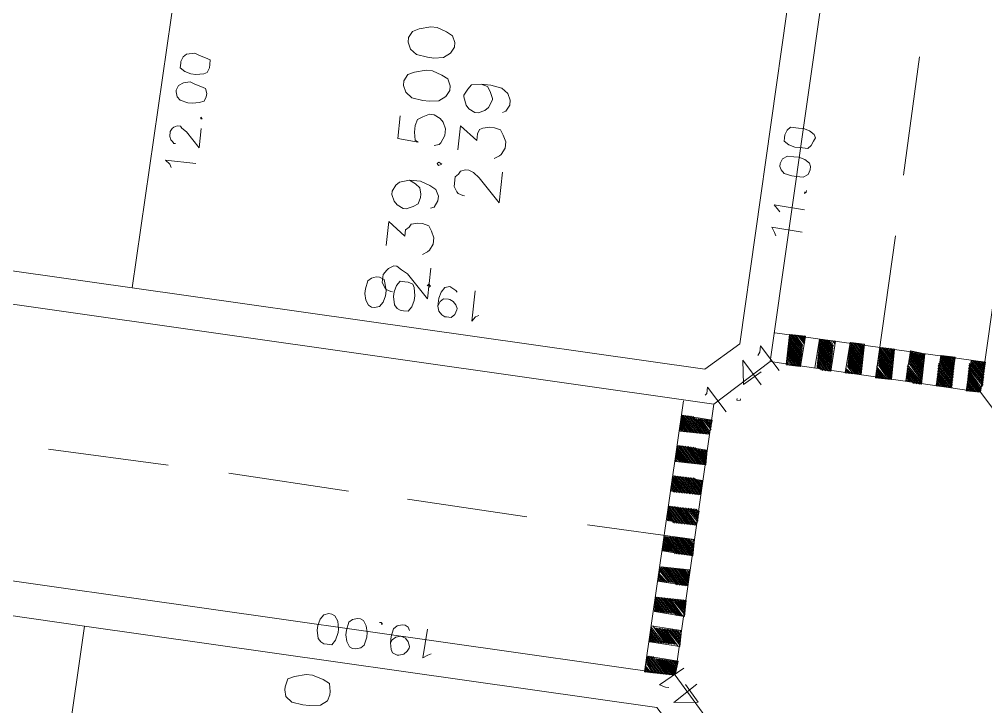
# Model space of a CAD drawing. Header units: metres. Extents: x -977055 to 805873, y -1033982 to 242021.
# Drawn here: x 2597.9 to 2629.83, y 857.35 to 880.04 of the extents above; entities that cross this region are included whole.
import ezdxf

# ---------------------------------------------------------------- set-up
doc = ezdxf.new("R2010")
doc.units = ezdxf.units.M
for name, color, linetype in [('PDF_acera', 7, 'Continuous'), ('PDF_areas por lote', 7, 'Continuous'), ('PDF_COTAS', 7, 'Continuous'), ('PDF_linea de centro', 7, 'Continuous'), ('PDF_LOTES', 7, 'Continuous'), ('PDF_No. lotes', 7, 'Continuous'), ('PDF_PASO DE CEBRA', 7, 'Continuous')]:
    doc.layers.add(name, color=color, linetype=linetype)

# ---------------------------------------------------------------- blocks, each defined once
blk = doc.blocks.new('CALLE')
at = {"layer": 'PDF_acera', "lineweight": 9}
for points in [[(-140.55552, -136.74528), (-139.28544, -138.100032), (-140.34384, -169.216992), (-141.740928, -170.487072), (-209.478528, -168.200928), (-215.70192, -134.20512)], [(-132.08832, -138.354048), (-133.14672, -169.471008), (-131.87664, -170.82576), (-75.188736, -172.773216), (-73.833984, -171.503136), (-72.775584, -140.386176), (-74.045664, -139.031424), (-130.733568, -137.083968)], [(-75.188736, -210.83328), (-74.130336, -179.71632), (-75.400416, -178.361568), (-132.08832, -176.414112), (-133.443072, -177.684192), (-134.501472, -208.801152), (-133.231392, -210.155904), (-76.543488, -212.10336)]]:
    blk.add_lwpolyline(points, close=True, dxfattribs=at)
at = {"layer": 'PDF_areas por lote', "lineweight": 9}
for points in [[(-141.8256, -159.056352), (-141.994944, -159.098688), (-142.121952, -159.268032), (-142.164288, -159.564384), (-142.164288, -159.733728), (-142.121952, -160.03008), (-141.994944, -160.199424), (-141.8256, -160.24176), (-141.740928, -160.24176), (-141.529248, -160.199424), (-141.444576, -160.03008), (-141.359904, -159.733728), (-141.359904, -159.564384), (-141.444576, -159.268032), (-141.529248, -159.098688), (-141.740928, -159.056352)], [(-125.695584, -160.45344), (-125.864928, -160.538112), (-125.991936, -160.707456), (-126.034272, -161.003808), (-126.034272, -161.173152), (-125.991936, -161.427168), (-125.864928, -161.596512), (-125.695584, -161.681184), (-125.568576, -161.681184), (-125.399232, -161.596512), (-125.31456, -161.427168), (-125.229888, -161.173152), (-125.229888, -161.003808), (-125.31456, -160.707456), (-125.399232, -160.538112), (-125.568576, -160.45344)], [(-124.552512, -160.45344), (-124.721856, -160.538112), (-124.848864, -160.707456), (-124.8912, -161.003808), (-124.8912, -161.173152), (-124.848864, -161.427168), (-124.721856, -161.596512), (-124.552512, -161.681184), (-124.425504, -161.681184), (-124.25616, -161.596512), (-124.171488, -161.427168), (-124.086816, -161.173152), (-124.086816, -161.003808), (-124.171488, -160.707456), (-124.25616, -160.538112), (-124.425504, -160.45344)], [(-127.64304, -161.554176), (-127.685376, -161.596512), (-127.64304, -161.681184), (-127.600704, -161.596512)]]:
    blk.add_lwpolyline(points, close=True, dxfattribs=at)
for points in [[(-131.114592, -160.749792), (-131.114592, -160.707456), (-131.072256, -160.580448), (-131.02992, -160.538112), (-130.902912, -160.45344), (-130.691232, -160.45344), (-130.564224, -160.538112), (-130.521888, -160.580448), (-130.437216, -160.707456), (-130.437216, -160.792128), (-130.521888, -160.919136), (-130.60656, -161.08848), (-131.199264, -161.681184), (-130.39488, -161.681184)], [(-129.929184, -160.45344), (-129.294144, -160.45344), (-129.632832, -160.919136), (-129.463488, -160.919136), (-129.378816, -161.003808), (-129.294144, -161.046144), (-129.251808, -161.215488), (-129.251808, -161.342496), (-129.294144, -161.51184), (-129.421152, -161.596512), (-129.590496, -161.681184), (-129.75984, -161.681184), (-129.929184, -161.596512), (-129.97152, -161.554176), (-130.056192, -161.427168)], [(-128.151072, -160.8768), (-128.235744, -161.046144), (-128.320416, -161.173152), (-128.48976, -161.215488), (-128.574432, -161.215488), (-128.743776, -161.173152), (-128.828448, -161.046144), (-128.91312, -160.8768), (-128.91312, -160.792128), (-128.828448, -160.622784), (-128.743776, -160.538112), (-128.574432, -160.45344), (-128.48976, -160.45344), (-128.320416, -160.538112), (-128.235744, -160.622784), (-128.151072, -160.8768), (-128.151072, -161.173152), (-128.235744, -161.427168), (-128.320416, -161.596512), (-128.48976, -161.681184), (-128.616768, -161.681184), (-128.786112, -161.596512), (-128.828448, -161.51184)], [(-126.499968, -160.45344), (-127.092672, -160.45344), (-127.135008, -161.003808), (-127.092672, -160.919136), (-126.880992, -160.8768), (-126.711648, -160.8768), (-126.542304, -160.919136), (-126.457632, -161.046144), (-126.37296, -161.215488), (-126.37296, -161.342496), (-126.457632, -161.51184), (-126.542304, -161.596512), (-126.711648, -161.681184), (-126.880992, -161.681184), (-127.092672, -161.596512), (-127.135008, -161.554176), (-127.177344, -161.427168)]]:
    blk.add_lwpolyline(points, dxfattribs=at)
at = {"layer": 'PDF_COTAS', "lineweight": 9}
for points in [[(-128.320416, -155.246112), (-128.320416, -154.441728), (-128.405088, -154.568736), (-128.48976, -154.611072), (-128.405088, -154.568736), (-128.320416, -154.441728)], [(-127.389024, -155.288448), (-127.897056, -155.288448), (-127.516032, -154.907424), (-127.43136, -154.780416), (-127.389024, -154.73808), (-127.389024, -154.653408), (-127.43136, -154.568736), (-127.473696, -154.5264), (-127.558368, -154.484064), (-127.685376, -154.484064), (-127.770048, -154.5264), (-127.812384, -154.568736), (-127.85472, -154.611072), (-127.85472, -154.653408), (-127.85472, -154.611072), (-127.812384, -154.568736), (-127.770048, -154.5264), (-127.685376, -154.484064), (-127.558368, -154.484064), (-127.473696, -154.5264), (-127.43136, -154.568736), (-127.389024, -154.653408), (-127.389024, -154.73808), (-127.43136, -154.780416), (-127.516032, -154.907424), (-127.897056, -155.288448)], [(-126.499968, -154.5264), (-126.626976, -154.568736), (-126.711648, -154.653408), (-126.753984, -154.865088), (-126.753984, -154.992096), (-126.711648, -155.16144), (-126.669312, -155.288448), (-126.542304, -155.330784), (-126.457632, -155.330784), (-126.330624, -155.288448), (-126.288288, -155.16144), (-126.245952, -154.992096), (-126.203616, -154.865088), (-126.245952, -154.695744), (-126.330624, -154.568736), (-126.457632, -154.5264)], [(-126.499968, -154.5264), (-126.626976, -154.568736), (-126.711648, -154.653408), (-126.753984, -154.865088), (-126.753984, -154.992096), (-126.711648, -155.16144), (-126.669312, -155.288448), (-126.542304, -155.330784), (-126.457632, -155.330784), (-126.330624, -155.288448), (-126.288288, -155.16144), (-126.245952, -154.992096), (-126.203616, -154.865088), (-126.245952, -154.695744), (-126.330624, -154.568736), (-126.457632, -154.5264)], [(-125.73792, -154.568736), (-125.864928, -154.568736), (-125.9496, -154.695744), (-125.991936, -154.865088), (-125.991936, -154.992096), (-125.9496, -155.203776), (-125.907264, -155.288448), (-125.780256, -155.330784), (-125.695584, -155.330784), (-125.568576, -155.330784), (-125.52624, -155.203776), (-125.483904, -155.034432), (-125.441568, -154.907424), (-125.483904, -154.695744), (-125.568576, -154.611072), (-125.695584, -154.568736)], [(-125.73792, -154.568736), (-125.864928, -154.568736), (-125.9496, -154.695744), (-125.991936, -154.865088), (-125.991936, -154.992096), (-125.9496, -155.203776), (-125.907264, -155.288448), (-125.780256, -155.330784), (-125.695584, -155.330784), (-125.568576, -155.330784), (-125.52624, -155.203776), (-125.483904, -155.034432), (-125.441568, -154.907424), (-125.483904, -154.695744), (-125.568576, -154.611072), (-125.695584, -154.568736)], [(-127.092672, -155.246112), (-127.135008, -155.246112), (-127.135008, -155.288448)], [(-127.092672, -155.246112), (-127.135008, -155.246112), (-127.135008, -155.288448)], [(-140.513184, -160.03008), (-140.513184, -160.157088), (-140.386176, -160.24176), (-140.174496, -160.284096), (-140.089824, -160.284096), (-139.878144, -160.24176), (-139.751136, -160.157088), (-139.7088, -160.072416), (-139.7088, -159.987744), (-139.751136, -159.860736), (-139.878144, -159.776064), (-140.047488, -159.733728), (-140.174496, -159.733728), (-140.386176, -159.776064), (-140.470848, -159.860736), (-140.513184, -159.945408)], [(-131.580288, -160.326432), (-131.537952, -160.45344), (-131.410944, -160.538112), (-131.2416, -160.580448), (-131.114592, -160.580448), (-130.945248, -160.538112), (-130.81824, -160.495776), (-130.775904, -160.368768), (-130.775904, -160.284096), (-130.81824, -160.157088), (-130.902912, -160.072416), (-131.114592, -160.03008), (-131.2416, -160.03008), (-131.410944, -160.072416), (-131.537952, -160.157088), (-131.580288, -160.24176)], [(-140.55552, -160.792128), (-140.513184, -160.919136), (-140.428512, -161.003808), (-140.216832, -161.046144), (-140.089824, -161.046144), (-139.92048, -161.003808), (-139.793472, -160.919136), (-139.751136, -160.834464), (-139.751136, -160.749792), (-139.793472, -160.622784), (-139.878144, -160.538112), (-140.089824, -160.495776), (-140.216832, -160.495776), (-140.386176, -160.538112), (-140.513184, -160.622784), (-140.55552, -160.707456)], [(-131.580288, -161.08848), (-131.580288, -161.215488), (-131.45328, -161.30016), (-131.283936, -161.342496), (-131.156928, -161.342496), (-130.945248, -161.30016), (-130.860576, -161.257824), (-130.81824, -161.130816), (-130.81824, -161.046144), (-130.81824, -160.919136), (-130.945248, -160.834464), (-131.114592, -160.792128), (-131.2416, -160.792128), (-131.45328, -160.834464), (-131.537952, -160.919136), (-131.580288, -161.003808)], [(-126.753984, -170.529408), (-126.838656, -170.571744), (-126.923328, -170.656416), (-126.965664, -170.868096), (-126.965664, -170.995104), (-126.965664, -171.164448), (-126.880992, -171.291456), (-126.753984, -171.333792), (-126.669312, -171.333792), (-126.58464, -171.291456), (-126.499968, -171.164448), (-126.457632, -170.995104), (-126.457632, -170.868096), (-126.457632, -170.698752), (-126.542304, -170.571744), (-126.669312, -170.529408)], [(-125.991936, -170.571744), (-126.076608, -170.571744), (-126.16128, -170.698752), (-126.203616, -170.868096), (-126.203616, -170.995104), (-126.203616, -171.206784), (-126.118944, -171.291456), (-125.991936, -171.333792), (-125.907264, -171.376128), (-125.822592, -171.333792), (-125.73792, -171.206784), (-125.695584, -171.03744), (-125.695584, -170.910432), (-125.695584, -170.698752), (-125.780256, -170.61408), (-125.907264, -170.571744)]]:
    blk.add_lwpolyline(points, close=True, dxfattribs=at)
for points in [[(-139.835808, -161.384832), (-139.835808, -161.427168), (-139.793472, -161.384832), (-139.793472, -161.342496)], [(-130.902912, -161.681184), (-130.860576, -161.72352), (-130.81824, -161.681184), (-130.860576, -161.638848)], [(-140.301504, -161.681184), (-140.216832, -161.72352), (-140.13216, -161.808192), (-140.089824, -161.9352), (-140.13216, -162.062208), (-140.216832, -162.14688), (-140.34384, -162.189216), (-140.386176, -162.189216), (-140.470848, -162.14688), (-140.55552, -162.062208), (-140.597856, -161.9352), (-140.597856, -161.892864), (-140.55552, -161.765856), (-140.470848, -161.72352), (-140.301504, -161.681184), (-140.13216, -161.681184), (-139.92048, -161.72352), (-139.835808, -161.808192), (-139.793472, -161.9352), (-139.793472, -162.019872), (-139.835808, -162.104544), (-139.92048, -162.14688)], [(-131.368608, -161.977536), (-131.2416, -162.019872), (-131.156928, -162.104544), (-131.156928, -162.231552), (-131.156928, -162.273888), (-131.199264, -162.35856), (-131.283936, -162.443232), (-131.368608, -162.485568), (-131.410944, -162.485568), (-131.537952, -162.443232), (-131.622624, -162.35856), (-131.622624, -162.231552), (-131.622624, -162.189216), (-131.580288, -162.104544), (-131.495616, -162.019872), (-131.368608, -161.977536), (-131.156928, -161.977536), (-130.987584, -162.019872), (-130.860576, -162.104544), (-130.81824, -162.231552), (-130.860576, -162.316224), (-130.902912, -162.400896), (-130.945248, -162.443232)], [(-140.470848, -162.78192), (-140.513184, -162.697248), (-140.597856, -162.57024), (-139.835808, -162.612576)], [(-131.495616, -163.078272), (-131.537952, -162.9936), (-131.66496, -162.908928), (-130.860576, -162.908928)], [(-140.682528, -169.089984), (-140.682528, -169.005312), (-140.640192, -168.835968), (-140.13216, -169.428672)], [(-140.513184, -169.809696), (-141.063552, -169.259328), (-140.97888, -169.894368), (-140.55552, -169.513344)], [(-132.93504, -169.216992), (-132.892704, -169.259328), (-132.72336, -169.259328), (-133.316064, -169.809696)], [(-132.93504, -170.063712), (-132.977376, -170.063712), (-132.977376, -170.148384), (-132.93504, -170.148384)], [(-132.51168, -170.656416), (-131.918976, -170.106048), (-132.554016, -170.19072), (-132.172992, -170.61408)], [(-131.749632, -170.487072), (-131.66496, -170.529408), (-131.495616, -170.529408), (-132.08832, -171.079776)], [(-128.574432, -170.61408), (-128.48976, -170.571744), (-128.362752, -170.487072), (-128.405088, -171.291456)], [(-127.939392, -170.656416), (-127.897056, -170.61408), (-127.770048, -170.487072), (-127.812384, -171.291456)], [(-127.346688, -171.24912), (-127.389024, -171.24912), (-127.346688, -171.291456), (-127.304352, -171.291456)]]:
    blk.add_lwpolyline(points, dxfattribs=at)
at = {"layer": 'PDF_linea de centro', "lineweight": 9}
for points in [[(-136.194912, -152.19792), (-136.279584, -155.37312)], [(-136.32192, -156.981888), (-136.448928, -160.157088)], [(-136.491264, -161.72352), (-136.618272, -164.89872)], [(-136.660608, -166.507488), (-136.74528, -169.344)], [(-132.003648, -173.619936), (-128.235744, -173.746944)], [(-126.626976, -173.78928), (-123.494112, -173.873952)]]:
    blk.add_lwpolyline(points, dxfattribs=at)
at = {"layer": 'PDF_LOTES', "lineweight": 20}
for points in [[(-150.2928, -153.298656), (-140.724864, -153.637344), (-140.174496, -138.43872), (-140.97888, -137.634336), (-149.742432, -137.337984)], [(-131.749632, -153.933696), (-122.181696, -154.272384), (-121.631328, -138.269376), (-130.39488, -137.973024), (-131.2416, -138.735072)], [(-150.843168, -169.301664), (-142.03728, -169.598016), (-141.232896, -168.835968), (-140.724864, -153.637344), (-150.2928, -153.298656)], [(-131.495616, -169.97904), (-122.689728, -170.275392), (-122.181696, -154.272384), (-131.749632, -153.933696), (-132.257664, -169.13232)]]:
    blk.add_lwpolyline(points, close=True, dxfattribs=at)
at = {"layer": 'PDF_No. lotes', "lineweight": 20}
for points in [[(-128.405088, -162.35856), (-128.405088, -162.316224), (-128.362752, -162.189216), (-128.320416, -162.14688), (-128.193408, -162.062208), (-127.939392, -162.062208), (-127.85472, -162.14688), (-127.770048, -162.189216), (-127.727712, -162.316224), (-127.727712, -162.400896), (-127.770048, -162.527904), (-127.897056, -162.697248), (-128.48976, -163.289952), (-127.685376, -163.289952)], [(-127.21968, -162.062208), (-126.58464, -162.062208), (-126.923328, -162.527904), (-126.753984, -162.527904), (-126.626976, -162.57024), (-126.58464, -162.654912), (-126.542304, -162.824256), (-126.542304, -162.951264), (-126.58464, -163.120608), (-126.711648, -163.20528), (-126.880992, -163.289952), (-127.050336, -163.289952), (-127.21968, -163.20528), (-127.262016, -163.162944), (-127.346688, -163.035936)], [(-125.441568, -162.485568), (-125.483904, -162.654912), (-125.610912, -162.739584), (-125.780256, -162.824256), (-125.822592, -162.824256), (-126.034272, -162.739584), (-126.118944, -162.654912), (-126.203616, -162.485568), (-126.203616, -162.400896), (-126.118944, -162.231552), (-126.034272, -162.14688), (-125.822592, -162.062208), (-125.780256, -162.062208), (-125.610912, -162.14688), (-125.483904, -162.231552), (-125.441568, -162.485568), (-125.441568, -162.739584), (-125.483904, -163.035936), (-125.610912, -163.20528), (-125.780256, -163.289952), (-125.907264, -163.289952), (-126.076608, -163.20528), (-126.118944, -163.120608)]]:
    blk.add_lwpolyline(points, dxfattribs=at)
at = {"layer": 'PDF_PASO DE CEBRA', "lineweight": 9}
for points in [[(-140.34384, -168.412608), (-133.14672, -168.666624)], [(-140.34384, -168.454944), (-140.301504, -168.412608), (-140.34384, -168.49728), (-140.259168, -168.412608)], [(-140.34384, -168.539616), (-140.216832, -168.412608)], [(-140.34384, -168.581952), (-140.174496, -168.412608)], [(-140.34384, -168.624288), (-140.13216, -168.454944)], [(-140.34384, -168.666624), (-140.089824, -168.454944)], [(-140.34384, -168.70896), (-140.047488, -168.454944), (-140.34384, -168.751296), (-140.005152, -168.454944)], [(-140.34384, -168.793632), (-139.962816, -168.454944)], [(-140.34384, -168.835968), (-139.92048, -168.454944)], [(-140.34384, -168.878304), (-139.92048, -168.49728)], [(-139.539456, -168.454944), (-139.49712, -168.454944), (-139.539456, -168.49728)], [(-139.539456, -168.539616), (-139.454784, -168.454944)], [(-139.539456, -168.581952), (-139.412448, -168.454944)], [(-139.539456, -168.624288), (-139.370112, -168.454944)], [(-139.539456, -168.666624), (-139.327776, -168.454944)], [(-139.539456, -168.70896), (-139.28544, -168.454944), (-139.539456, -168.70896)], [(-139.539456, -168.751296), (-139.243104, -168.454944)], [(-139.539456, -168.793632), (-139.200768, -168.454944)], [(-139.539456, -168.835968), (-139.158432, -168.454944)], [(-139.539456, -168.878304), (-139.116096, -168.49728), (-139.539456, -168.92064), (-139.158432, -168.539616)], [(-138.735072, -168.49728), (-138.735072, -168.49728)], [(-138.735072, -168.539616), (-138.692736, -168.49728)], [(-138.735072, -168.581952), (-138.6504, -168.49728)], [(-138.608064, -168.49728), (-138.735072, -168.624288), (-138.565728, -168.49728)], [(-138.735072, -168.666624), (-138.523392, -168.49728), (-138.735072, -168.70896)], [(-138.735072, -168.751296), (-138.481056, -168.49728)], [(-138.735072, -168.793632), (-138.43872, -168.49728)], [(-138.735072, -168.835968), (-138.396384, -168.49728)], [(-138.735072, -168.878304), (-138.354048, -168.49728), (-138.735072, -168.878304)], [(-137.930688, -168.539616), (-137.930688, -168.49728)], [(-137.888352, -168.49728), (-137.930688, -168.581952), (-137.846016, -168.49728)], [(-137.930688, -168.624288), (-137.80368, -168.49728)], [(-137.930688, -168.666624), (-137.761344, -168.49728)], [(-137.930688, -168.70896), (-137.719008, -168.49728), (-137.930688, -168.751296)], [(-140.34384, -168.92064), (-139.92048, -168.539616)], [(-140.34384, -168.962976), (-139.92048, -168.581952), (-140.34384, -168.962976)], [(-140.34384, -169.005312), (-139.962816, -168.624288)], [(-140.34384, -169.047648), (-139.962816, -168.666624)], [(-140.34384, -169.089984), (-139.962816, -168.70896)], [(-140.34384, -169.13232), (-139.962816, -168.751296)], [(-139.539456, -168.962976), (-139.158432, -168.581952)], [(-139.539456, -169.005312), (-139.158432, -168.624288)], [(-139.539456, -169.047648), (-139.158432, -168.666624)], [(-139.539456, -169.089984), (-139.158432, -168.70896)], [(-139.539456, -169.13232), (-139.158432, -168.751296), (-139.539456, -169.174656), (-139.158432, -168.793632)], [(-138.735072, -169.089984), (-138.354048, -168.70896), (-138.777408, -169.089984)], [(-138.777408, -169.13232), (-138.354048, -168.751296)], [(-138.735072, -168.92064), (-138.354048, -168.539616)], [(-138.735072, -168.962976), (-138.354048, -168.581952)], [(-138.735072, -169.005312), (-138.354048, -168.624288)], [(-138.735072, -169.047648), (-138.354048, -168.666624)], [(-137.973024, -169.005312), (-137.549664, -168.624288), (-137.973024, -169.047648), (-137.549664, -168.666624)], [(-137.973024, -169.089984), (-137.549664, -168.70896)], [(-137.973024, -169.13232), (-137.549664, -168.751296)], [(-137.676672, -168.539616), (-137.930688, -168.793632), (-137.634336, -168.539616)], [(-137.930688, -168.835968), (-137.592, -168.539616)], [(-137.930688, -168.878304), (-137.549664, -168.539616), (-137.930688, -168.92064)], [(-137.930688, -168.962976), (-137.549664, -168.581952)], [(-137.16864, -168.878304), (-136.787616, -168.539616)], [(-137.16864, -168.92064), (-136.74528, -168.539616)], [(-137.16864, -168.962976), (-136.74528, -168.581952), (-137.16864, -169.005312), (-136.74528, -168.624288)], [(-137.16864, -169.047648), (-136.74528, -168.666624)], [(-137.16864, -169.089984), (-136.74528, -168.70896)], [(-137.16864, -169.13232), (-136.74528, -168.751296)], [(-137.126304, -168.539616), (-137.126304, -168.539616)], [(-137.126304, -168.581952), (-137.083968, -168.539616)], [(-137.126304, -168.624288), (-137.041632, -168.539616)], [(-137.126304, -168.666624), (-136.999296, -168.539616)], [(-137.126304, -168.70896), (-136.95696, -168.539616), (-137.126304, -168.751296), (-136.914624, -168.539616)], [(-137.126304, -168.793632), (-136.872288, -168.539616)], [(-137.126304, -168.835968), (-136.829952, -168.539616)], [(-136.364256, -168.751296), (-136.152576, -168.581952)], [(-136.364256, -168.793632), (-136.11024, -168.581952)], [(-136.364256, -168.835968), (-136.067904, -168.581952)], [(-136.364256, -168.878304), (-136.025568, -168.581952)], [(-135.983232, -168.581952), (-136.364256, -168.92064), (-135.940896, -168.581952), (-136.364256, -168.962976)], [(-136.364256, -169.005312), (-135.940896, -168.624288)], [(-136.364256, -169.047648), (-135.940896, -168.666624)], [(-136.364256, -169.089984), (-135.940896, -168.70896)], [(-136.364256, -169.13232), (-135.940896, -168.751296), (-136.364256, -169.174656), (-135.940896, -168.793632)], [(-136.32192, -168.581952), (-136.32192, -168.581952)], [(-136.32192, -168.624288), (-136.279584, -168.581952)], [(-136.32192, -168.666624), (-136.237248, -168.581952)], [(-136.32192, -168.70896), (-136.194912, -168.581952), (-136.32192, -168.70896)], [(-135.559872, -168.624288), (-135.4752, -168.581952)], [(-135.559872, -168.666624), (-135.432864, -168.581952), (-135.559872, -168.70896)], [(-135.559872, -168.751296), (-135.390528, -168.581952)], [(-135.559872, -168.793632), (-135.348192, -168.581952)], [(-135.559872, -168.835968), (-135.305856, -168.581952)], [(-135.26352, -168.581952), (-135.559872, -168.878304), (-135.221184, -168.581952)], [(-135.559872, -168.92064), (-135.178848, -168.581952)], [(-135.559872, -168.962976), (-135.178848, -168.624288)], [(-135.559872, -169.005312), (-135.136512, -168.624288)], [(-135.559872, -169.047648), (-135.136512, -168.666624)], [(-135.559872, -169.089984), (-135.136512, -168.70896), (-135.559872, -169.13232), (-135.136512, -168.751296)], [(-135.517536, -168.624288), (-135.517536, -168.581952)], [(-134.755488, -168.624288), (-134.713152, -168.624288)], [(-134.755488, -168.666624), (-134.670816, -168.624288)], [(-134.755488, -168.70896), (-134.62848, -168.624288), (-134.755488, -168.751296)], [(-134.755488, -168.793632), (-134.586144, -168.624288)], [(-134.543808, -168.624288), (-134.755488, -168.835968), (-134.501472, -168.624288)], [(-134.755488, -168.878304), (-134.459136, -168.624288)], [(-134.755488, -168.92064), (-134.4168, -168.624288), (-134.755488, -168.962976)], [(-134.755488, -169.005312), (-134.374464, -168.624288)], [(-134.332128, -168.624288), (-134.755488, -169.047648), (-134.332128, -168.666624)], [(-134.755488, -169.089984), (-134.332128, -168.70896)], [(-134.755488, -169.13232), (-134.332128, -168.751296)], [(-133.951104, -168.666624), (-133.908768, -168.666624)], [(-133.951104, -168.70896), (-133.866432, -168.666624), (-133.951104, -168.751296), (-133.824096, -168.666624)], [(-133.951104, -168.793632), (-133.78176, -168.666624)], [(-133.951104, -168.835968), (-133.739424, -168.666624)], [(-133.951104, -168.878304), (-133.697088, -168.666624)], [(-133.951104, -168.92064), (-133.654752, -168.666624)], [(-133.951104, -168.962976), (-133.612416, -168.666624), (-133.951104, -169.005312), (-133.57008, -168.666624)], [(-133.951104, -169.047648), (-133.527744, -168.666624)], [(-133.951104, -169.089984), (-133.527744, -168.70896)], [(-133.951104, -169.13232), (-133.527744, -168.751296)], [(-140.34384, -169.174656), (-139.962816, -168.793632), (-140.34384, -169.216992), (-139.962816, -168.835968)], [(-139.962816, -168.878304), (-140.301504, -169.216992), (-139.962816, -168.92064)], [(-140.259168, -169.216992), (-139.962816, -168.962976)], [(-140.216832, -169.216992), (-139.962816, -169.005312)], [(-139.581792, -169.216992), (-139.158432, -168.835968)], [(-139.158432, -168.878304), (-139.539456, -169.259328), (-139.158432, -168.92064)], [(-139.49712, -169.259328), (-139.158432, -168.962976), (-139.454784, -169.259328)], [(-139.412448, -169.259328), (-139.158432, -169.005312)], [(-138.777408, -169.174656), (-138.354048, -168.793632)], [(-138.777408, -169.216992), (-138.354048, -168.835968)], [(-138.777408, -169.259328), (-138.354048, -168.878304)], [(-138.735072, -169.301664), (-138.354048, -168.92064), (-138.735072, -169.301664)], [(-138.692736, -169.301664), (-138.354048, -168.962976)], [(-138.6504, -169.301664), (-138.354048, -169.005312)], [(-137.973024, -169.174656), (-137.549664, -168.793632)], [(-137.973024, -169.216992), (-137.549664, -168.835968)], [(-137.973024, -169.259328), (-137.549664, -168.878304), (-137.973024, -169.301664), (-137.549664, -168.92064)], [(-137.930688, -169.301664), (-137.549664, -168.962976)], [(-137.888352, -169.301664), (-137.549664, -169.005312)], [(-137.16864, -169.174656), (-136.74528, -168.793632), (-137.16864, -169.216992), (-136.74528, -168.835968)], [(-137.16864, -169.259328), (-136.74528, -168.878304)], [(-137.16864, -169.301664), (-136.74528, -168.92064)], [(-137.16864, -169.344), (-136.74528, -168.962976)], [(-137.126304, -169.344), (-136.74528, -169.005312)], [(-136.364256, -169.216992), (-135.940896, -168.835968)], [(-136.364256, -169.259328), (-135.940896, -168.878304)], [(-136.364256, -169.301664), (-135.940896, -168.92064)], [(-135.940896, -168.962976), (-136.364256, -169.344), (-135.940896, -169.005312), (-136.32192, -169.344)], [(-135.559872, -169.174656), (-135.136512, -168.793632)], [(-135.559872, -169.216992), (-135.136512, -168.835968)], [(-135.559872, -169.259328), (-135.136512, -168.878304)], [(-135.559872, -169.301664), (-135.136512, -168.92064), (-135.559872, -169.344), (-135.136512, -168.962976)], [(-135.559872, -169.386336), (-135.136512, -169.005312)], [(-134.755488, -169.174656), (-134.332128, -168.793632)], [(-134.755488, -169.216992), (-134.332128, -168.835968)], [(-134.755488, -169.259328), (-134.332128, -168.878304), (-134.755488, -169.301664), (-134.332128, -168.92064)], [(-134.755488, -169.344), (-134.332128, -168.962976)], [(-134.755488, -169.386336), (-134.332128, -169.005312)], [(-133.951104, -169.174656), (-133.527744, -168.793632)], [(-133.951104, -169.216992), (-133.527744, -168.835968), (-133.951104, -169.216992)], [(-133.951104, -169.259328), (-133.527744, -168.878304)], [(-133.951104, -169.301664), (-133.527744, -168.92064)], [(-133.951104, -169.344), (-133.527744, -168.962976)], [(-133.951104, -169.386336), (-133.57008, -169.005312)], [(-140.34384, -169.216992), (-133.14672, -169.471008)], [(-140.174496, -169.216992), (-139.962816, -169.047648), (-140.13216, -169.216992)], [(-140.089824, -169.216992), (-139.962816, -169.089984)], [(-140.047488, -169.216992), (-139.962816, -169.13232)], [(-140.047488, -169.259328), (-139.962816, -169.174656)], [(-140.005152, -169.259328), (-139.962816, -169.216992)], [(-139.370112, -169.259328), (-139.158432, -169.047648)], [(-139.327776, -169.259328), (-139.158432, -169.089984)], [(-139.158432, -169.13232), (-139.28544, -169.259328), (-139.158432, -169.174656)], [(-139.243104, -169.259328), (-139.158432, -169.216992), (-139.200768, -169.259328)], [(-138.608064, -169.301664), (-138.354048, -169.047648)], [(-138.565728, -169.301664), (-138.354048, -169.089984)], [(-138.354048, -169.13232), (-138.523392, -169.301664), (-138.354048, -169.174656), (-138.481056, -169.301664)], [(-138.43872, -169.301664), (-138.354048, -169.216992)], [(-138.396384, -169.301664), (-138.354048, -169.259328)], [(-137.846016, -169.301664), (-137.549664, -169.047648)], [(-137.80368, -169.301664), (-137.549664, -169.089984), (-137.761344, -169.301664), (-137.549664, -169.13232)], [(-137.719008, -169.301664), (-137.549664, -169.174656)], [(-137.676672, -169.301664), (-137.549664, -169.216992)], [(-137.634336, -169.301664), (-137.549664, -169.259328)], [(-137.083968, -169.344), (-136.74528, -169.047648), (-137.041632, -169.344)], [(-136.999296, -169.344), (-136.74528, -169.089984)], [(-136.74528, -169.13232), (-136.95696, -169.344), (-136.74528, -169.174656)], [(-136.914624, -169.344), (-136.74528, -169.216992)], [(-136.872288, -169.344), (-136.74528, -169.259328)], [(-136.279584, -169.386336), (-135.940896, -169.047648)], [(-136.237248, -169.386336), (-135.940896, -169.089984)], [(-135.940896, -169.13232), (-136.194912, -169.386336), (-135.940896, -169.174656)], [(-136.152576, -169.386336), (-135.940896, -169.216992), (-136.11024, -169.386336)], [(-136.067904, -169.386336), (-135.940896, -169.259328)], [(-135.517536, -169.386336), (-135.136512, -169.047648)], [(-135.4752, -169.386336), (-135.136512, -169.089984)], [(-135.136512, -169.13232), (-135.432864, -169.386336), (-135.136512, -169.174656), (-135.390528, -169.386336)], [(-135.348192, -169.386336), (-135.178848, -169.216992)], [(-135.305856, -169.386336), (-135.178848, -169.259328)], [(-134.755488, -169.428672), (-134.332128, -169.047648)], [(-134.713152, -169.428672), (-134.332128, -169.089984)], [(-134.670816, -169.428672), (-134.374464, -169.13232), (-134.62848, -169.428672), (-134.374464, -169.174656)], [(-134.586144, -169.428672), (-134.374464, -169.216992)], [(-134.543808, -169.428672), (-134.374464, -169.259328)], [(-133.951104, -169.428672), (-133.57008, -169.047648), (-133.951104, -169.428672)], [(-133.908768, -169.428672), (-133.57008, -169.089984)], [(-133.57008, -169.13232), (-133.866432, -169.428672), (-133.57008, -169.174656)], [(-133.824096, -169.471008), (-133.57008, -169.216992)], [(-133.78176, -169.471008), (-133.57008, -169.259328)], [(-137.592, -169.301664), (-137.549664, -169.301664)], [(-136.829952, -169.344), (-136.74528, -169.301664), (-136.787616, -169.344)], [(-136.025568, -169.386336), (-135.940896, -169.301664)], [(-135.983232, -169.386336), (-135.983232, -169.344)], [(-135.26352, -169.386336), (-135.178848, -169.301664)], [(-135.221184, -169.386336), (-135.178848, -169.344)], [(-135.178848, -169.386336), (-135.178848, -169.386336)], [(-134.501472, -169.428672), (-134.374464, -169.301664)], [(-134.459136, -169.428672), (-134.374464, -169.344), (-134.4168, -169.428672), (-134.374464, -169.386336)], [(-133.739424, -169.471008), (-133.57008, -169.301664), (-133.697088, -169.471008)], [(-133.57008, -169.344), (-133.654752, -169.471008), (-133.57008, -169.386336)], [(-133.612416, -169.471008), (-133.57008, -169.428672)], [(-131.87664, -170.82576), (-132.08832, -176.414112), (-131.66496, -176.033088)], [(-131.283936, -176.456448), (-131.114592, -170.868096)], [(-131.918976, -171.24912), (-131.87664, -171.24912)], [(-131.918976, -171.291456), (-131.834304, -171.24912)], [(-131.918976, -171.333792), (-131.791968, -171.24912)], [(-131.918976, -171.376128), (-131.749632, -171.24912)], [(-131.918976, -171.418464), (-131.707296, -171.24912), (-131.918976, -171.4608)], [(-131.66496, -171.24912), (-131.918976, -171.503136), (-131.622624, -171.24912)], [(-131.918976, -171.545472), (-131.580288, -171.24912)], [(-131.918976, -171.587808), (-131.537952, -171.24912)], [(-131.918976, -171.630144), (-131.495616, -171.24912), (-131.87664, -171.630144)], [(-131.45328, -171.24912), (-131.834304, -171.630144), (-131.410944, -171.24912)], [(-131.791968, -171.630144), (-131.368608, -171.24912)], [(-131.749632, -171.630144), (-131.326272, -171.24912)], [(-131.707296, -171.630144), (-131.283936, -171.24912)], [(-131.66496, -171.630144), (-131.2416, -171.24912), (-131.622624, -171.630144), (-131.199264, -171.24912)], [(-131.580288, -171.630144), (-131.156928, -171.24912)], [(-131.537952, -171.630144), (-131.114592, -171.24912)], [(-131.495616, -171.630144), (-131.114592, -171.291456)], [(-131.45328, -171.630144), (-131.114592, -171.333792)], [(-131.410944, -171.630144), (-131.114592, -171.376128), (-131.368608, -171.630144), (-131.114592, -171.418464)], [(-131.326272, -171.67248), (-131.114592, -171.4608)], [(-131.283936, -171.67248), (-131.114592, -171.503136)], [(-131.2416, -171.67248), (-131.114592, -171.545472)], [(-131.199264, -171.67248), (-131.114592, -171.587808)], [(-131.156928, -171.67248), (-131.114592, -171.630144), (-131.156928, -171.67248)], [(-131.961312, -172.180512), (-131.791968, -172.053504)], [(-131.961312, -172.222848), (-131.749632, -172.053504)], [(-131.707296, -172.053504), (-131.961312, -172.265184), (-131.66496, -172.053504), (-131.961312, -172.30752)], [(-131.961312, -172.349856), (-131.622624, -172.053504)], [(-131.961312, -172.392192), (-131.580288, -172.053504)], [(-131.961312, -172.434528), (-131.537952, -172.053504)], [(-131.918976, -172.011168), (-131.918976, -172.053504)], [(-131.918976, -172.09584), (-131.87664, -172.053504)], [(-131.918976, -172.138176), (-131.834304, -172.053504)], [(-131.918976, -172.434528), (-131.495616, -172.053504)], [(-131.87664, -172.434528), (-131.45328, -172.053504), (-131.834304, -172.434528)], [(-131.410944, -172.053504), (-131.791968, -172.434528), (-131.368608, -172.053504)], [(-131.749632, -172.434528), (-131.326272, -172.053504)], [(-131.707296, -172.434528), (-131.283936, -172.053504)], [(-131.66496, -172.434528), (-131.2416, -172.053504)], [(-131.622624, -172.434528), (-131.199264, -172.053504), (-131.580288, -172.434528)], [(-131.156928, -172.053504), (-131.537952, -172.434528), (-131.156928, -172.09584)], [(-131.495616, -172.434528), (-131.156928, -172.138176), (-131.45328, -172.434528)], [(-131.410944, -172.434528), (-131.156928, -172.180512)], [(-131.368608, -172.434528), (-131.156928, -172.222848)], [(-131.156928, -172.265184), (-131.326272, -172.434528), (-131.156928, -172.30752)], [(-131.283936, -172.434528), (-131.156928, -172.349856)], [(-131.2416, -172.476864), (-131.156928, -172.392192), (-131.199264, -172.476864)], [(-131.156928, -172.476864), (-131.156928, -172.434528)], [(-131.961312, -172.815552), (-131.961312, -172.815552)], [(-131.961312, -172.857888), (-131.918976, -172.815552)], [(-131.961312, -172.900224), (-131.87664, -172.815552)], [(-131.961312, -172.94256), (-131.834304, -172.815552), (-131.961312, -172.984896)], [(-131.791968, -172.857888), (-131.961312, -173.027232), (-131.749632, -172.857888)], [(-131.961312, -173.069568), (-131.707296, -172.857888)], [(-131.961312, -173.111904), (-131.66496, -172.857888)], [(-131.961312, -173.15424), (-131.622624, -172.857888), (-131.961312, -173.196576)], [(-131.580288, -172.857888), (-131.961312, -173.238912), (-131.537952, -172.857888)], [(-131.918976, -173.238912), (-131.495616, -172.857888)], [(-131.87664, -173.238912), (-131.45328, -172.857888)], [(-131.834304, -173.238912), (-131.410944, -172.857888)], [(-131.791968, -173.238912), (-131.368608, -172.857888), (-131.749632, -173.238912), (-131.326272, -172.857888)], [(-131.707296, -173.238912), (-131.283936, -172.857888)], [(-131.66496, -173.238912), (-131.2416, -172.857888)], [(-131.622624, -173.238912), (-131.199264, -172.857888)], [(-131.580288, -173.238912), (-131.156928, -172.857888)], [(-131.537952, -173.238912), (-131.156928, -172.900224)], [(-131.495616, -173.238912), (-131.156928, -172.94256), (-131.495616, -173.238912)], [(-131.45328, -173.238912), (-131.156928, -172.984896)], [(-131.410944, -173.238912), (-131.156928, -173.027232)], [(-131.368608, -173.238912), (-131.156928, -173.069568)], [(-131.326272, -173.238912), (-131.156928, -173.111904)], [(-131.283936, -173.238912), (-131.156928, -173.15424), (-131.2416, -173.238912), (-131.156928, -173.196576)], [(-131.199264, -173.238912), (-131.156928, -173.238912)], [(-132.003648, -173.619936), (-132.003648, -173.619936)], [(-132.003648, -173.662272), (-131.961312, -173.619936)], [(-132.003648, -173.704608), (-131.918976, -173.619936)], [(-132.003648, -173.746944), (-131.87664, -173.619936)], [(-132.003648, -173.78928), (-131.834304, -173.619936)], [(-132.003648, -173.831616), (-131.791968, -173.619936), (-132.003648, -173.831616)], [(-132.003648, -173.873952), (-131.749632, -173.619936)], [(-132.003648, -173.916288), (-131.707296, -173.619936)], [(-132.003648, -173.958624), (-131.66496, -173.662272)], [(-132.003648, -174.00096), (-131.622624, -173.662272)], [(-132.003648, -174.043296), (-131.580288, -173.662272)], [(-131.961312, -174.043296), (-131.537952, -173.662272), (-131.918976, -174.043296), (-131.495616, -173.662272)], [(-131.87664, -174.043296), (-131.45328, -173.662272)], [(-131.834304, -174.043296), (-131.410944, -173.662272)], [(-131.791968, -174.043296), (-131.368608, -173.662272)], [(-131.749632, -174.043296), (-131.326272, -173.662272), (-131.707296, -174.043296)], [(-131.283936, -173.662272), (-131.66496, -174.043296), (-131.2416, -173.662272)], [(-131.622624, -174.043296), (-131.199264, -173.662272)], [(-131.580288, -174.043296), (-131.199264, -173.704608), (-131.537952, -174.043296)], [(-131.495616, -174.043296), (-131.199264, -173.746944)], [(-131.199264, -173.78928), (-131.45328, -174.043296), (-131.199264, -173.831616)], [(-131.410944, -174.043296), (-131.199264, -173.873952)], [(-131.368608, -174.043296), (-131.199264, -173.916288), (-131.326272, -174.043296)], [(-131.283936, -174.043296), (-131.199264, -173.958624)], [(-131.2416, -174.043296), (-131.199264, -174.00096)], [(-131.199264, -174.043296), (-131.199264, -174.043296)], [(-132.045984, -174.636), (-131.791968, -174.42432)], [(-132.045984, -174.678336), (-131.749632, -174.42432), (-132.045984, -174.720672)], [(-132.045984, -174.763008), (-131.707296, -174.42432)], [(-132.045984, -174.805344), (-131.66496, -174.42432)], [(-132.045984, -174.84768), (-131.622624, -174.42432)], [(-132.003648, -174.42432), (-132.003648, -174.42432)], [(-132.003648, -174.466656), (-131.961312, -174.42432), (-132.003648, -174.508992)], [(-132.003648, -174.551328), (-131.918976, -174.42432)], [(-131.87664, -174.42432), (-132.003648, -174.593664), (-131.834304, -174.42432)], [(-132.003648, -174.84768), (-131.580288, -174.42432)], [(-131.961312, -174.84768), (-131.537952, -174.466656)], [(-131.918976, -174.84768), (-131.495616, -174.466656), (-131.87664, -174.84768), (-131.45328, -174.466656)], [(-131.834304, -174.84768), (-131.410944, -174.466656)], [(-131.791968, -174.84768), (-131.368608, -174.466656)], [(-131.749632, -174.84768), (-131.326272, -174.466656)], [(-131.707296, -174.84768), (-131.283936, -174.466656)], [(-131.66496, -174.84768), (-131.2416, -174.466656), (-131.622624, -174.84768), (-131.199264, -174.466656)], [(-131.580288, -174.84768), (-131.2416, -174.508992)], [(-131.537952, -174.84768), (-131.2416, -174.551328)], [(-131.495616, -174.84768), (-131.2416, -174.593664)], [(-131.45328, -174.84768), (-131.2416, -174.636)], [(-131.410944, -174.84768), (-131.2416, -174.678336)], [(-131.368608, -174.84768), (-131.2416, -174.720672), (-131.368608, -174.84768)], [(-131.326272, -174.84768), (-131.2416, -174.763008)], [(-131.283936, -174.84768), (-131.2416, -174.805344)], [(-131.2416, -174.84768), (-131.2416, -174.84768)], [(-132.045984, -175.228704), (-132.045984, -175.228704)], [(-132.045984, -175.27104), (-132.003648, -175.228704)], [(-132.045984, -175.313376), (-131.961312, -175.228704)], [(-132.045984, -175.355712), (-131.918976, -175.228704), (-132.045984, -175.355712)], [(-132.045984, -175.398048), (-131.87664, -175.228704)], [(-132.045984, -175.440384), (-131.834304, -175.228704)], [(-132.045984, -175.48272), (-131.791968, -175.228704)], [(-132.045984, -175.525056), (-131.749632, -175.228704)], [(-132.045984, -175.567392), (-131.707296, -175.228704)], [(-132.045984, -175.609728), (-131.66496, -175.228704), (-132.045984, -175.609728)], [(-132.045984, -175.652064), (-131.622624, -175.228704)], [(-132.003648, -175.652064), (-131.580288, -175.228704)], [(-131.961312, -175.652064), (-131.537952, -175.228704)], [(-131.918976, -175.652064), (-131.495616, -175.228704)], [(-131.87664, -175.652064), (-131.45328, -175.228704)], [(-131.834304, -175.652064), (-131.45328, -175.27104)], [(-131.410944, -175.27104), (-131.791968, -175.652064), (-131.368608, -175.27104)], [(-131.749632, -175.652064), (-131.326272, -175.27104)], [(-131.707296, -175.652064), (-131.283936, -175.27104)], [(-131.66496, -175.652064), (-131.2416, -175.27104), (-131.622624, -175.652064)], [(-131.2416, -175.313376), (-131.580288, -175.652064), (-131.2416, -175.355712)], [(-131.537952, -175.652064), (-131.2416, -175.398048)], [(-131.495616, -175.652064), (-131.2416, -175.440384)], [(-131.45328, -175.652064), (-131.2416, -175.48272), (-131.410944, -175.652064)], [(-131.368608, -175.652064), (-131.2416, -175.525056)], [(-131.2416, -175.567392), (-131.326272, -175.652064), (-131.2416, -175.609728)], [(-131.283936, -175.652064), (-131.2416, -175.652064)], [(-132.08832, -176.033088), (-132.08832, -176.033088)], [(-132.08832, -176.075424), (-132.045984, -176.033088)], [(-132.08832, -176.11776), (-132.003648, -176.033088)], [(-131.961312, -176.033088), (-132.08832, -176.160096), (-131.918976, -176.033088)], [(-132.08832, -176.202432), (-131.87664, -176.033088), (-132.08832, -176.244768)], [(-132.08832, -176.287104), (-131.834304, -176.033088)], [(-132.08832, -176.32944), (-131.791968, -176.033088)], [(-131.749632, -176.033088), (-132.08832, -176.371776), (-131.707296, -176.033088)], [(-132.045984, -176.414112), (-131.622624, -176.033088), (-132.003648, -176.414112)], [(-131.580288, -176.033088), (-131.961312, -176.414112), (-131.537952, -176.033088)], [(-131.918976, -176.456448), (-131.495616, -176.033088)], [(-131.87664, -176.456448), (-131.45328, -176.033088)], [(-131.834304, -176.456448), (-131.410944, -176.033088)], [(-131.791968, -176.456448), (-131.368608, -176.033088)], [(-131.368608, -176.075424), (-131.749632, -176.456448), (-131.326272, -176.075424)], [(-131.707296, -176.456448), (-131.283936, -176.075424), (-131.66496, -176.456448)], [(-131.622624, -176.456448), (-131.283936, -176.11776)], [(-131.580288, -176.456448), (-131.283936, -176.160096)], [(-131.537952, -176.456448), (-131.283936, -176.202432)], [(-131.495616, -176.456448), (-131.283936, -176.244768), (-131.495616, -176.456448)], [(-131.45328, -176.456448), (-131.283936, -176.287104)], [(-131.410944, -176.456448), (-131.283936, -176.32944)], [(-131.368608, -176.456448), (-131.283936, -176.371776)], [(-131.326272, -176.456448), (-131.283936, -176.414112)], [(-131.283936, -176.456448), (-131.283936, -176.456448)]]:
    blk.add_lwpolyline(points, dxfattribs=at)
for points in [[(-140.34384, -169.216992), (-139.962816, -169.259328), (-139.92048, -168.454944), (-140.34384, -168.412608)], [(-139.581792, -169.259328), (-139.158432, -169.259328), (-139.116096, -168.454944), (-139.539456, -168.454944)], [(-138.777408, -169.301664), (-138.354048, -169.301664), (-138.354048, -168.49728), (-138.735072, -168.49728)], [(-137.973024, -169.301664), (-137.549664, -169.301664), (-137.549664, -168.539616), (-137.930688, -168.49728)], [(-137.16864, -169.344), (-136.74528, -169.344), (-136.74528, -168.539616), (-137.126304, -168.539616)], [(-136.364256, -169.344), (-135.983232, -169.386336), (-135.940896, -168.581952), (-136.32192, -168.581952)], [(-135.559872, -169.386336), (-135.178848, -169.386336), (-135.136512, -168.624288), (-135.517536, -168.581952)], [(-134.755488, -169.428672), (-134.374464, -169.428672), (-134.332128, -168.624288), (-134.755488, -168.624288)], [(-133.951104, -169.428672), (-133.57008, -169.471008), (-133.527744, -168.666624), (-133.951104, -168.666624)], [(-131.918976, -171.630144), (-131.114592, -171.67248), (-131.114592, -171.24912), (-131.918976, -171.24912)], [(-131.961312, -172.434528), (-131.156928, -172.476864), (-131.156928, -172.053504), (-131.918976, -172.011168)], [(-131.961312, -173.238912), (-131.156928, -173.238912), (-131.156928, -172.857888), (-131.961312, -172.815552)], [(-132.003648, -174.043296), (-131.199264, -174.043296), (-131.199264, -173.662272), (-132.003648, -173.619936)], [(-132.045984, -174.84768), (-131.2416, -174.84768), (-131.199264, -174.466656), (-132.003648, -174.42432)], [(-132.045984, -175.609728), (-131.2416, -175.652064), (-131.2416, -175.27104), (-132.045984, -175.228704)], [(-132.08832, -176.414112), (-131.283936, -176.456448), (-131.283936, -176.075424), (-132.08832, -176.033088)]]:
    blk.add_lwpolyline(points, close=True, dxfattribs=at)

msp = doc.modelspace()

# ---------------------------------------------------------------- block references
at = {"xscale": 1.255773352820658, "yscale": 1.255773352820658, "zscale": 1.255773352820658, "rotation": 83.85573648860341}
msp.add_blockref('CALLE', (2427.15058, 1056.36283, 1015.371), dxfattribs=at)

doc.saveas('drawing.dxf')
